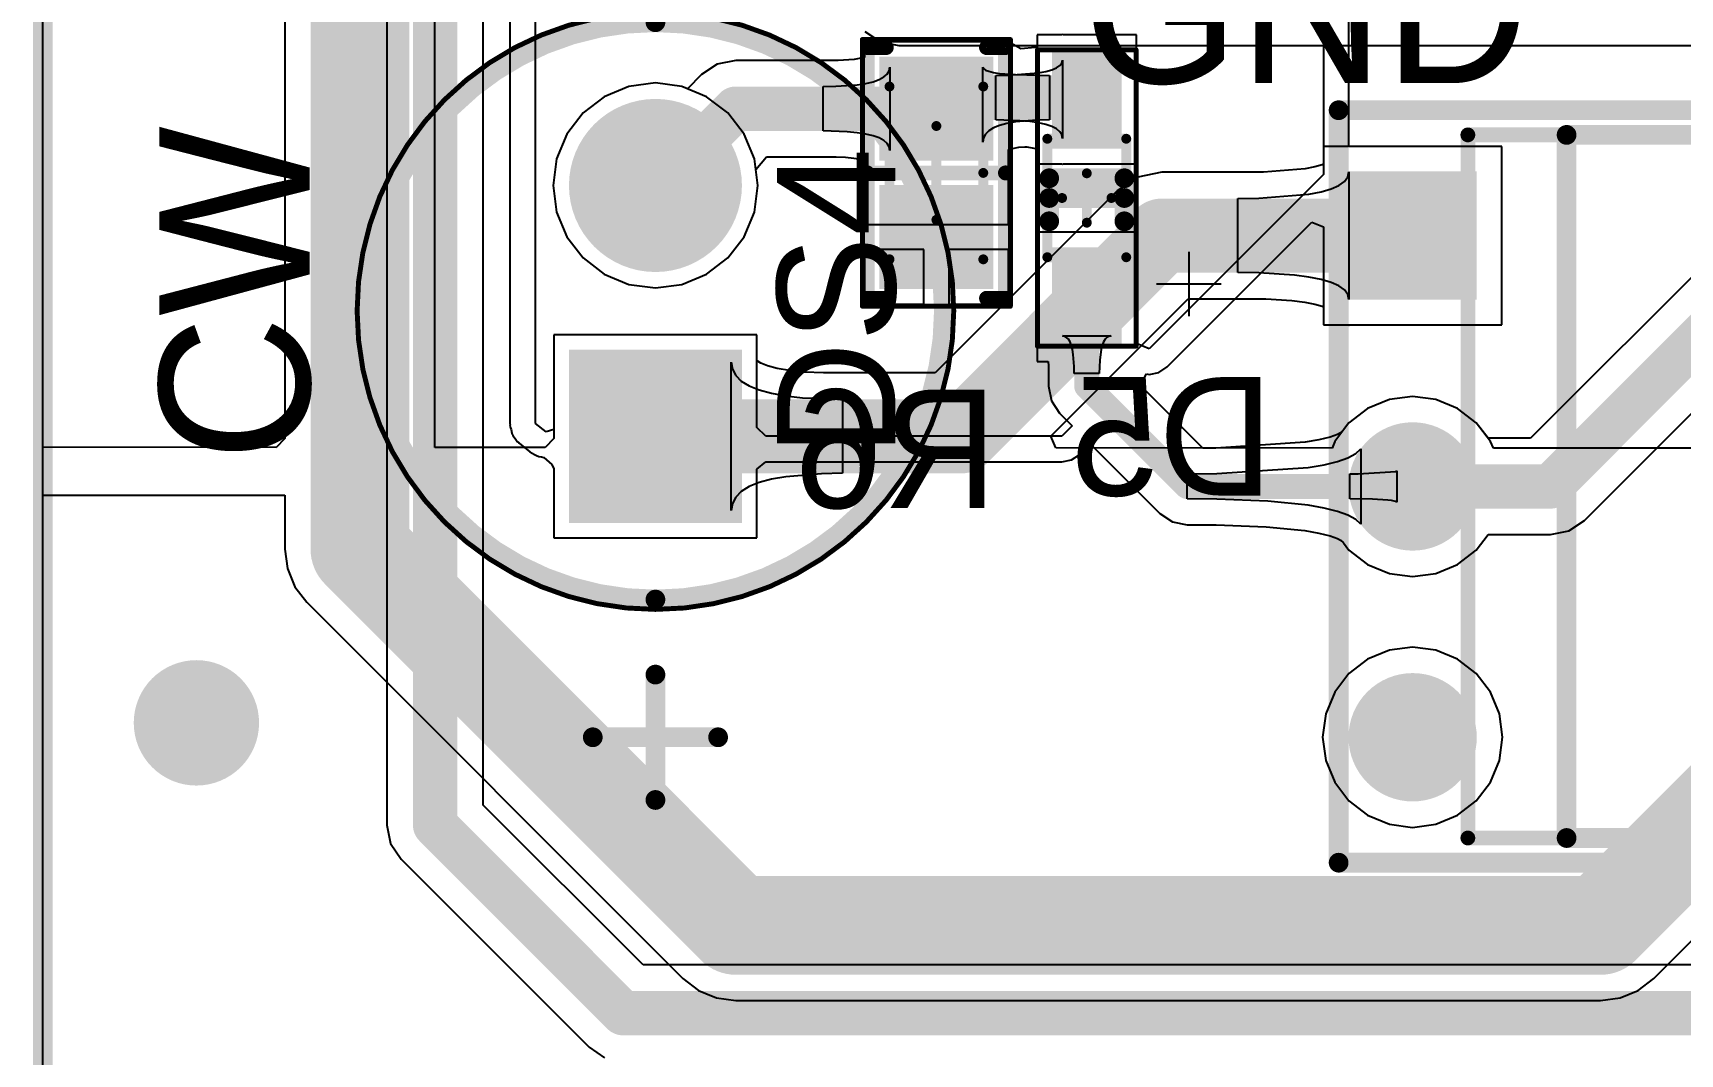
# Model space of a CAD drawing. Header units: millimetres. Extents: x 38.3 to 116.8, y 314 to 397.1.
# Drawn here: x 38.34 to 55.03, y 352.65 to 362.99 of the extents above; entities that cross this region are included whole.
import ezdxf

# ---------------------------------------------------------------- set-up
doc = ezdxf.new("R2010")
doc.units = ezdxf.units.MM
for name, color, linetype in [('BottomLayer', 5, 'Continuous'), ('BottomOverlay', 54, 'Continuous'), ('BottomPaste', 16, 'Continuous'), ('BottomSolder', 6, 'Continuous'), ('Mechanical1', 6, 'Continuous'), ('Mechanical10', 56, 'Continuous'), ('Mechanical12', 56, 'Continuous'), ('Mechanical13', 56, 'Continuous'), ('Mechanical15', 56, 'Continuous'), ('MultiLayer', 9, 'Continuous'), ('PadHoleLayer', 156, 'Continuous'), ('TopLayer', 1, 'Continuous'), ('TopOverlay', 2, 'Continuous'), ('TopSolder', 216, 'Continuous'), ('ViaHoleLayer', 16, 'Continuous')]:
    doc.layers.add(name, color=color, linetype=linetype)

# ---------------------------------------------------------------- blocks, each defined once
blk = doc.blocks.new('V______4N35_0_61')
at = {"layer": 'BottomLayer', "const_width": 0.65}
for points in [[(3.485, 2.54, 1), (4.135, 2.54, 1)], [(-4.135, 0, 1), (-3.485, 0, 1)], [(3.485, 0, 1), (4.135, 0, 1)], [(-4.135, -2.54, 1), (-3.485, -2.54, 1)], [(3.485, -2.54, 1), (4.135, -2.54, 1)]]:
    blk.add_lwpolyline(points, format="xyb", close=True, dxfattribs=at)
at = {"layer": 'BottomLayer'}
blk.add_solid([(-4.46, 1.89), (-3.16, 1.89), (-4.46, 3.19), (-3.16, 3.19)], dxfattribs=at)
at = {"layer": 'BottomSolder', "const_width": 0.65}
for points in [[(3.485, 2.54, 1), (4.135, 2.54, 1)], [(-4.135, 0, 1), (-3.485, 0, 1)], [(3.485, 0, 1), (4.135, 0, 1)], [(-4.135, -2.54, 1), (-3.485, -2.54, 1)], [(3.485, -2.54, 1), (4.135, -2.54, 1)]]:
    blk.add_lwpolyline(points, format="xyb", close=True, dxfattribs=at)
at = {"layer": 'BottomSolder'}
blk.add_solid([(-4.46, 1.89), (-3.16, 1.89), (-4.46, 3.19), (-3.16, 3.19)], dxfattribs=at)
at = {"layer": 'Mechanical10', "const_width": 0.2}
for points in [[(-4.56, 3.81), (4.56, 3.81)], [(-4.56, -3.81), (-4.56, 3.81)], [(4.56, -3.81), (4.56, 3.81)], [(-4.56, -3.81), (4.56, -3.81)]]:
    blk.add_lwpolyline(points, dxfattribs=at)
at = {"layer": 'Mechanical10', "const_width": 0.1}
for points in [[(-4.61, 3.81, 1), (-4.51, 3.81, 1)], [(-4.61, 3.81, 1), (-4.51, 3.81, 1)], [(4.51, 3.81, 1), (4.61, 3.81, 1)], [(4.51, 3.81, 1), (4.61, 3.81, 1)], [(-4.61, -3.81, 1), (-4.51, -3.81, 1)], [(-4.61, -3.81, 1), (-4.51, -3.81, 1)], [(4.51, -3.81, 1), (4.61, -3.81, 1)], [(4.51, -3.81, 1), (4.61, -3.81, 1)]]:
    blk.add_lwpolyline(points, format="xyb", close=True, dxfattribs=at)
at = {"layer": 'Mechanical12', "const_width": 0.15}
for points in [[(-3.25, 3.56), (3.25, 3.56)], [(-3.25, -3.56), (-3.25, 3.56)], [(3.25, -3.56), (3.25, 3.56)], [(-3.25, -3.56), (3.25, -3.56)]]:
    blk.add_lwpolyline(points, dxfattribs=at)
at = {"layer": 'Mechanical12', "const_width": 0.075}
for points in [[(-3.288, 3.56, 1), (-3.213, 3.56, 1)], [(-3.288, 3.56, 1), (-3.213, 3.56, 1)], [(3.213, 3.56, 1), (3.288, 3.56, 1)], [(3.213, 3.56, 1), (3.288, 3.56, 1)], [(-3.288, -3.56, 1), (-3.213, -3.56, 1)], [(-3.288, -3.56, 1), (-3.213, -3.56, 1)], [(3.213, -3.56, 1), (3.288, -3.56, 1)], [(3.213, -3.56, 1), (3.288, -3.56, 1)]]:
    blk.add_lwpolyline(points, format="xyb", close=True, dxfattribs=at)
at = {"layer": 'Mechanical15'}
for points, const_width in [([(-4.56, 3.81), (4.56, 3.81)], 0.2), ([(-4.56, -3.81), (-4.56, 3.81)], 0.2), ([(4.56, -3.81), (4.56, 3.81)], 0.2), ([(0, -0.5), (0, 0.5)], 0.1), ([(-0.5, 0), (0.5, 0)], 0.1), ([(-4.56, -3.81), (4.56, -3.81)], 0.2)]:
    blk.add_lwpolyline(points, dxfattribs=dict(at, const_width=const_width))
for points, const_width in [([(-4.61, 3.81, 1), (-4.51, 3.81, 1)], 0.1), ([(-4.61, 3.81, 1), (-4.51, 3.81, 1)], 0.1), ([(4.51, 3.81, 1), (4.61, 3.81, 1)], 0.1), ([(4.51, 3.81, 1), (4.61, 3.81, 1)], 0.1), ([(-0.025, 0.5, 1), (0.025, 0.5, 1)], 0.05), ([(-0.525, 0, 1), (-0.475, 0, 1)], 0.05), ([(0.475, 0, 1), (0.525, 0, 1)], 0.05), ([(-0.025, -0.5, 1), (0.025, -0.5, 1)], 0.05), ([(-4.61, -3.81, 1), (-4.51, -3.81, 1)], 0.1), ([(-4.61, -3.81, 1), (-4.51, -3.81, 1)], 0.1), ([(4.51, -3.81, 1), (4.61, -3.81, 1)], 0.1), ([(4.51, -3.81, 1), (4.61, -3.81, 1)], 0.1)]:
    blk.add_lwpolyline(points, format="xyb", close=True, dxfattribs=dict(at, const_width=const_width))
at = {"layer": 'MultiLayer', "const_width": 0.65}
for points in [[(3.485, 2.54, 1), (4.135, 2.54, 1)], [(-4.135, 0, 1), (-3.485, 0, 1)], [(3.485, 0, 1), (4.135, 0, 1)], [(-4.135, -2.54, 1), (-3.485, -2.54, 1)], [(3.485, -2.54, 1), (4.135, -2.54, 1)]]:
    blk.add_lwpolyline(points, format="xyb", close=True, dxfattribs=at)
at = {"layer": 'MultiLayer'}
blk.add_solid([(-4.46, 1.89), (-3.16, 1.89), (-4.46, 3.19), (-3.16, 3.19)], dxfattribs=at)
at = {"layer": 'PadHoleLayer', "const_width": 0.4}
for points in [[(-4.01, 2.54, 1), (-3.61, 2.54, 1)], [(3.61, 2.54, 1), (4.01, 2.54, 1)], [(-4.01, 0, 1), (-3.61, 0, 1)], [(3.61, 0, 1), (4.01, 0, 1)], [(-4.01, -2.54, 1), (-3.61, -2.54, 1)], [(3.61, -2.54, 1), (4.01, -2.54, 1)]]:
    blk.add_lwpolyline(points, format="xyb", close=True, dxfattribs=at)
at = {"layer": 'TopLayer', "const_width": 0.65}
for points in [[(3.485, 2.54, 1), (4.135, 2.54, 1)], [(-4.135, 0, 1), (-3.485, 0, 1)], [(3.485, 0, 1), (4.135, 0, 1)], [(-4.135, -2.54, 1), (-3.485, -2.54, 1)], [(3.485, -2.54, 1), (4.135, -2.54, 1)]]:
    blk.add_lwpolyline(points, format="xyb", close=True, dxfattribs=at)
at = {"layer": 'TopLayer'}
blk.add_solid([(-4.46, 1.89), (-3.16, 1.89), (-4.46, 3.19), (-3.16, 3.19)], dxfattribs=at)
at = {"layer": 'TopOverlay', "const_width": 0.2}
for points in [[(-2.25, -3.56), (-2.25, 3.56)], [(-2.25, 3.56), (-0.643, 3.56)], [(-0.643, 3.06), (-0.643, 3.56)], [(0.643, 3.56), (2.25, 3.56)], [(0.643, 3.06), (0.643, 3.56)], [(2.25, -3.56), (2.25, 3.56)], [(-0.643, 3.06), (0.643, 3.06)], [(-2.25, -3.56), (2.25, -3.56)]]:
    blk.add_lwpolyline(points, dxfattribs=at)
at = {"layer": 'TopOverlay'}
for points, const_width in [([(-2.3, 3.56, 1), (-2.2, 3.56, 1)], 0.1), ([(-2.3, 3.56, 1), (-2.2, 3.56, 1)], 0.1), ([(-0.693, 3.56, 1), (-0.593, 3.56, 1)], 0.1), ([(-0.693, 3.56, 1), (-0.593, 3.56, 1)], 0.1), ([(0.593, 3.56, 1), (0.693, 3.56, 1)], 0.1), ([(0.593, 3.56, 1), (0.693, 3.56, 1)], 0.1), ([(2.2, 3.56, 1), (2.3, 3.56, 1)], 0.1), ([(2.2, 3.56, 1), (2.3, 3.56, 1)], 0.1), ([(-0.693, 3.06, 1), (-0.593, 3.06, 1)], 0.1), ([(-0.693, 3.06, 1), (-0.593, 3.06, 1)], 0.1), ([(0.593, 3.06, 1), (0.693, 3.06, 1)], 0.1), ([(0.593, 3.06, 1), (0.693, 3.06, 1)], 0.1), ([(-4.91, 2.59, 1), (-5.16, 2.59, 1)], 0.25), ([(-5.222, 2.59, 1), (-5.098, 2.59, 1)], 0.125), ([(-4.972, 2.59, 1), (-4.847, 2.59, 1)], 0.125), ([(-2.3, -3.56, 1), (-2.2, -3.56, 1)], 0.1), ([(-2.3, -3.56, 1), (-2.2, -3.56, 1)], 0.1), ([(2.2, -3.56, 1), (2.3, -3.56, 1)], 0.1), ([(2.2, -3.56, 1), (2.3, -3.56, 1)], 0.1)]:
    blk.add_lwpolyline(points, format="xyb", close=True, dxfattribs=dict(at, const_width=const_width))
at = {"layer": 'TopSolder', "const_width": 0.65}
for points in [[(3.485, 2.54, 1), (4.135, 2.54, 1)], [(-4.135, 0, 1), (-3.485, 0, 1)], [(3.485, 0, 1), (4.135, 0, 1)], [(-4.135, -2.54, 1), (-3.485, -2.54, 1)], [(3.485, -2.54, 1), (4.135, -2.54, 1)]]:
    blk.add_lwpolyline(points, format="xyb", close=True, dxfattribs=at)
at = {"layer": 'TopSolder'}
blk.add_solid([(-4.46, 1.89), (-3.16, 1.89), (-4.46, 3.19), (-3.16, 3.19)], dxfattribs=at)
at = {"layer": 'Mechanical10'}
blk.add_text('U2', height=1, dxfattribs=at).set_placement((0, 0))
blk = doc.blocks.new('RES_0603_1608_B_76')
at = {"layer": 'BottomLayer'}
for points in [[(-1.075, 0.475), (-1.075, -0.475), (-0.225, 0.475), (-0.225, -0.475)], [(0.225, 0.475), (0.225, -0.475), (1.075, 0.475), (1.075, -0.475)]]:
    blk.add_solid(points, dxfattribs=at)
at = {"layer": 'BottomOverlay', "const_width": 0.15}
for points in [[(1.27, 0.7), (-1.27, 0.7)], [(-1.27, 0.508), (-1.27, 0.7)], [(0, -0.7), (0, 0.7)], [(1.27, 0.508), (1.27, 0.7)], [(-1.27, -0.7), (-1.27, -0.508)], [(1.27, -0.7), (1.27, -0.508)], [(1.27, -0.7), (-1.27, -0.7)]]:
    blk.add_lwpolyline(points, dxfattribs=at)
at = {"layer": 'BottomOverlay', "const_width": 0.075}
for points in [[(-1.308, 0.7, 1), (-1.232, 0.7, 1)], [(-1.308, 0.7, 1), (-1.232, 0.7, 1)], [(-0.038, 0.7, 1), (0.038, 0.7, 1)], [(1.232, 0.7, 1), (1.308, 0.7, 1)], [(1.232, 0.7, 1), (1.308, 0.7, 1)], [(-1.308, 0.508, 1), (-1.232, 0.508, 1)], [(1.232, 0.508, 1), (1.308, 0.508, 1)], [(-1.308, -0.508, 1), (-1.232, -0.508, 1)], [(1.232, -0.508, 1), (1.308, -0.508, 1)], [(-1.308, -0.7, 1), (-1.232, -0.7, 1)], [(-1.308, -0.7, 1), (-1.232, -0.7, 1)], [(-0.038, -0.7, 1), (0.038, -0.7, 1)], [(1.232, -0.7, 1), (1.308, -0.7, 1)], [(1.232, -0.7, 1), (1.308, -0.7, 1)]]:
    blk.add_lwpolyline(points, format="xyb", close=True, dxfattribs=at)
at = {"layer": 'BottomPaste'}
for points in [[(-1.075, 0.475), (-1.075, -0.475), (-0.225, 0.475), (-0.225, -0.475)], [(0.225, 0.475), (0.225, -0.475), (1.075, 0.475), (1.075, -0.475)]]:
    blk.add_solid(points, dxfattribs=at)
at = {"layer": 'BottomSolder'}
for points in [[(-1.177, 0.577), (-1.177, -0.577), (-0.123, 0.577), (-0.123, -0.577)], [(0.123, 0.577), (0.123, -0.577), (1.177, 0.577), (1.177, -0.577)]]:
    blk.add_solid(points, dxfattribs=at)
at = {"layer": 'Mechanical13', "const_width": 0.1}
for points in [[(-0.875, -0.475), (-0.875, 0.475)], [(0.875, 0.475), (-0.875, 0.475)], [(0.875, -0.475), (0.875, 0.475)], [(0.875, -0.475), (-0.875, -0.475)]]:
    blk.add_lwpolyline(points, dxfattribs=at)
at = {"layer": 'Mechanical13', "const_width": 0.05}
for points in [[(-0.9, 0.475, 1), (-0.85, 0.475, 1)], [(-0.9, 0.475, 1), (-0.85, 0.475, 1)], [(0.85, 0.475, 1), (0.9, 0.475, 1)], [(0.85, 0.475, 1), (0.9, 0.475, 1)], [(-0.9, -0.475, 1), (-0.85, -0.475, 1)], [(-0.9, -0.475, 1), (-0.85, -0.475, 1)], [(0.85, -0.475, 1), (0.9, -0.475, 1)], [(0.85, -0.475, 1), (0.9, -0.475, 1)]]:
    blk.add_lwpolyline(points, format="xyb", close=True, dxfattribs=at)
at = {"layer": 'Mechanical15'}
for points, const_width in [([(-1.35, -0.75), (-1.35, 0.75)], 0.05), ([(1.35, 0.75), (-1.35, 0.75)], 0.05), ([(1.35, -0.75), (1.35, 0.75)], 0.05), ([(0, -0.475), (0, 0.475)], 0.1), ([(0.475, 0), (-0.475, 0)], 0.1), ([(1.35, -0.75), (-1.35, -0.75)], 0.05)]:
    blk.add_lwpolyline(points, dxfattribs=dict(at, const_width=const_width))
for points, const_width in [([(-1.363, 0.75, 1), (-1.338, 0.75, 1)], 0.025), ([(-1.363, 0.75, 1), (-1.338, 0.75, 1)], 0.025), ([(1.338, 0.75, 1), (1.362, 0.75, 1)], 0.025), ([(1.338, 0.75, 1), (1.362, 0.75, 1)], 0.025), ([(-0.025, 0.475, 1), (0.025, 0.475, 1)], 0.05), ([(-0.5, 0, 1), (-0.45, 0, 1)], 0.05), ([(0.45, 0, 1), (0.5, 0, 1)], 0.05), ([(-0.025, -0.475, 1), (0.025, -0.475, 1)], 0.05), ([(-1.363, -0.75, 1), (-1.338, -0.75, 1)], 0.025), ([(-1.363, -0.75, 1), (-1.338, -0.75, 1)], 0.025), ([(1.338, -0.75, 1), (1.362, -0.75, 1)], 0.025), ([(1.338, -0.75, 1), (1.362, -0.75, 1)], 0.025)]:
    blk.add_lwpolyline(points, format="xyb", close=True, dxfattribs=dict(at, const_width=const_width))
blk = doc.blocks.new('AVAG_HLMP_3301_2_91')
at = {"layer": 'BottomLayer', "const_width": 0.775}
blk.add_lwpolyline([(2.153, 0, 1), (2.927, 0, 1)], format="xyb", close=True, dxfattribs=at)
at = {"layer": 'BottomLayer'}
blk.add_solid([(-0.775, -0.775), (0.775, -0.775), (-0.775, 0.775), (0.775, 0.775)], dxfattribs=at)
at = {"layer": 'BottomSolder', "const_width": 0.877}
blk.add_lwpolyline([(2.102, 0, 1), (2.978, 0, 1)], format="xyb", close=True, dxfattribs=at)
at = {"layer": 'BottomSolder'}
blk.add_solid([(-0.877, -0.877), (0.877, -0.877), (-0.877, 0.877), (0.877, 0.877)], dxfattribs=at)
at = {"layer": 'Mechanical13'}
for points, const_width in [([(4.193, 0, 1), (-1.653, 0, 1)], 0.1), ([(-1.677, 0, 1), (-1.628, 0, 1)], 0.05), ([(4.168, 0, 1), (4.217, 0, 1)], 0.05)]:
    blk.add_lwpolyline(points, format="xyb", close=True, dxfattribs=dict(at, const_width=const_width))
at = {"layer": 'Mechanical15'}
for points, const_width in [([(4.293, 0, 1), (-1.753, 0, 1)], 0.05), ([(-1.765, 0, 1), (-1.74, 0, 1)], 0.025), ([(4.28, 0, 1), (4.305, 0, 1)], 0.025)]:
    blk.add_lwpolyline(points, format="xyb", close=True, dxfattribs=dict(at, const_width=const_width))
at = {"layer": 'MultiLayer', "const_width": 0.775}
blk.add_lwpolyline([(2.153, 0, 1), (2.927, 0, 1)], format="xyb", close=True, dxfattribs=at)
at = {"layer": 'MultiLayer'}
blk.add_solid([(-0.775, -0.775), (0.775, -0.775), (-0.775, 0.775), (0.775, 0.775)], dxfattribs=at)
at = {"layer": 'PadHoleLayer', "const_width": 0.525}
for points in [[(-0.262, 0, 1), (0.262, 0, 1)], [(2.278, 0, 1), (2.802, 0, 1)]]:
    blk.add_lwpolyline(points, format="xyb", close=True, dxfattribs=at)
at = {"layer": 'TopLayer', "const_width": 0.775}
blk.add_lwpolyline([(2.153, 0, 1), (2.927, 0, 1)], format="xyb", close=True, dxfattribs=at)
at = {"layer": 'TopLayer'}
blk.add_solid([(-0.775, -0.775), (0.775, -0.775), (-0.775, 0.775), (0.775, 0.775)], dxfattribs=at)
at = {"layer": 'TopOverlay'}
for points, const_width in [([(4.193, 0, 1), (-1.653, 0, 1)], 0.2), ([(-3.098, 0.635, 1), (-2.998, 0.635, 1)], 0.1), ([(-3.733, 0, 1), (-3.633, 0, 1)], 0.1), ([(-2.463, 0, 1), (-2.363, 0, 1)], 0.1), ([(-1.703, 0, 1), (-1.603, 0, 1)], 0.1), ([(4.143, 0, 1), (4.243, 0, 1)], 0.1), ([(-3.098, -0.635, 1), (-2.998, -0.635, 1)], 0.1)]:
    blk.add_lwpolyline(points, format="xyb", close=True, dxfattribs=dict(at, const_width=const_width))
at = {"layer": 'TopOverlay', "const_width": 0.2}
for points in [[(-3.048, 0.635), (-3.048, -0.635)], [(-3.683, 0), (-2.413, 0)]]:
    blk.add_lwpolyline(points, dxfattribs=at)
at = {"layer": 'TopSolder', "const_width": 0.877}
blk.add_lwpolyline([(2.102, 0, 1), (2.978, 0, 1)], format="xyb", close=True, dxfattribs=at)
at = {"layer": 'TopSolder'}
blk.add_solid([(-0.877, -0.877), (0.877, -0.877), (-0.877, 0.877), (0.877, 0.877)], dxfattribs=at)
blk = doc.blocks.new('FAIR_SOD_523F_2_V_B_96')
at = {"layer": 'BottomLayer'}
for points in [[(-0.6, -0.25), (-0.6, 0.25), (-1.4, -0.25), (-1.4, 0.25)], [(1.4, -0.25), (1.4, 0.25), (0.6, -0.25), (0.6, 0.25)]]:
    blk.add_solid(points, dxfattribs=at)
at = {"layer": 'BottomOverlay', "const_width": 0.2}
for points in [[(-0.2, -0.381), (-0.2, 0.381)], [(0.236, 0.381), (-0.2, 0.381)], [(0, -0.381), (0, 0.381)], [(0.236, -0.381), (-0.2, -0.381)]]:
    blk.add_lwpolyline(points, dxfattribs=at)
at = {"layer": 'BottomOverlay', "const_width": 0.1}
for points in [[(-0.25, 0.381, 1), (-0.15, 0.381, 1)], [(-0.25, 0.381, 1), (-0.15, 0.381, 1)], [(-0.05, 0.381, 1), (0.05, 0.381, 1)], [(0.186, 0.381, 1), (0.286, 0.381, 1)], [(-0.25, -0.381, 1), (-0.15, -0.381, 1)], [(-0.25, -0.381, 1), (-0.15, -0.381, 1)], [(-0.05, -0.381, 1), (0.05, -0.381, 1)], [(0.186, -0.381, 1), (0.286, -0.381, 1)]]:
    blk.add_lwpolyline(points, format="xyb", close=True, dxfattribs=at)
at = {"layer": 'BottomPaste'}
for points in [[(-0.6, -0.25), (-0.6, 0.25), (-1.4, -0.25), (-1.4, 0.25)], [(1.4, -0.25), (1.4, 0.25), (0.6, -0.25), (0.6, 0.25)]]:
    blk.add_solid(points, dxfattribs=at)
at = {"layer": 'BottomSolder'}
for points in [[(-0.498, -0.352), (-0.498, 0.352), (-1.502, -0.352), (-1.502, 0.352)], [(1.502, -0.352), (1.502, 0.352), (0.498, -0.352), (0.498, 0.352)]]:
    blk.add_solid(points, dxfattribs=at)
at = {"layer": 'Mechanical13', "const_width": 0.1}
for points in [[(-0.6, -0.4), (-0.6, 0.4)], [(0.6, 0.4), (-0.6, 0.4)], [(0.6, -0.4), (0.6, 0.4)], [(0.6, -0.4), (-0.6, -0.4)]]:
    blk.add_lwpolyline(points, dxfattribs=at)
at = {"layer": 'Mechanical13', "const_width": 0.05}
for points in [[(-0.625, 0.4, 1), (-0.575, 0.4, 1)], [(-0.625, 0.4, 1), (-0.575, 0.4, 1)], [(0.575, 0.4, 1), (0.625, 0.4, 1)], [(0.575, 0.4, 1), (0.625, 0.4, 1)], [(-0.625, -0.4, 1), (-0.575, -0.4, 1)], [(-0.625, -0.4, 1), (-0.575, -0.4, 1)], [(0.575, -0.4, 1), (0.625, -0.4, 1)], [(0.575, -0.4, 1), (0.625, -0.4, 1)]]:
    blk.add_lwpolyline(points, format="xyb", close=True, dxfattribs=at)
at = {"layer": 'Mechanical15'}
for points, const_width in [([(-1.5, -0.5), (-1.5, 0.5)], 0.05), ([(1.5, 0.5), (-1.5, 0.5)], 0.05), ([(1.5, -0.5), (1.5, 0.5)], 0.05), ([(0, -0.25), (0, 0.25)], 0.1), ([(0.25, 0), (-0.25, 0)], 0.1), ([(1.5, -0.5), (-1.5, -0.5)], 0.05)]:
    blk.add_lwpolyline(points, dxfattribs=dict(at, const_width=const_width))
for points, const_width in [([(-1.512, 0.5, 1), (-1.488, 0.5, 1)], 0.025), ([(-1.512, 0.5, 1), (-1.488, 0.5, 1)], 0.025), ([(1.488, 0.5, 1), (1.512, 0.5, 1)], 0.025), ([(1.488, 0.5, 1), (1.512, 0.5, 1)], 0.025), ([(-0.025, 0.25, 1), (0.025, 0.25, 1)], 0.05), ([(-0.275, 0, 1), (-0.225, 0, 1)], 0.05), ([(0.225, 0, 1), (0.275, 0, 1)], 0.05), ([(-0.025, -0.25, 1), (0.025, -0.25, 1)], 0.05), ([(-1.512, -0.5, 1), (-1.488, -0.5, 1)], 0.025), ([(-1.512, -0.5, 1), (-1.488, -0.5, 1)], 0.025), ([(1.488, -0.5, 1), (1.512, -0.5, 1)], 0.025), ([(1.488, -0.5, 1), (1.512, -0.5, 1)], 0.025)]:
    blk.add_lwpolyline(points, format="xyb", close=True, dxfattribs=dict(at, const_width=const_width))

msp = doc.modelspace()

# ---------------------------------------------------------------- linework, layer by layer
at = {"layer": 'BottomLayer'}
for p, q in [((38.443, 315.15), (38.443, 395.948)), ((51.42, 367.777), (51.42, 361.838)), ((51.679, 361.838), (51.679, 367.67)), ((43.434, 359.033), (43.434, 364.033)), ((41.93, 363.728), (41.93, 354.965)), ((42.906, 355.167), (42.906, 363.526)), ((43.175, 363.628), (43.175, 359.033)), ((47.016, 362.898), (46.769, 362.898)), ((46.769, 362.898), (46.769, 362.738)), ((47.026, 362.9), (47.016, 362.898)), ((47.036, 362.898), (47.026, 362.9)), ((47.96, 362.898), (47.036, 362.898)), ((47.969, 362.9), (47.96, 362.898)), ((47.97, 362.9), (47.969, 362.9)), ((47.971, 362.9), (47.97, 362.9)), ((47.98, 362.898), (47.971, 362.9)), ((48.227, 362.898), (47.98, 362.898)), ((48.353, 362.827), (48.227, 362.898)), ((48.227, 362.898), (48.227, 362.898)), ((48.765, 362.969), (48.518, 362.969)), ((48.518, 362.969), (48.518, 362.842)), ((48.775, 362.971), (48.765, 362.969)), ((48.785, 362.969), (48.775, 362.971)), ((49.526, 362.969), (48.785, 362.969)), ((49.526, 361.661), (49.526, 362.969)), ((45.465, 362.707), (45.278, 362.67)), ((46.503, 362.707), (45.465, 362.707)), ((46.666, 362.719), (46.503, 362.707)), ((46.733, 362.73), (46.666, 362.719)), ((46.769, 362.738), (46.733, 362.73)), ((48.498, 362.838), (48.353, 362.827)), ((48.518, 362.842), (48.498, 362.838)), ((48.768, 362.682), (48.775, 362.712)), ((48.775, 362.712), (48.775, 361.918)), ((45.119, 362.564), (44.976, 362.421)), ((45.278, 362.67), (45.119, 362.564)), ((46.918, 362.515), (46.965, 362.541)), ((46.965, 362.541), (46.999, 362.57)), ((46.999, 362.57), (47.019, 362.604)), ((47.019, 362.604), (47.026, 362.641)), ((47.026, 362.641), (47.026, 361.797)), ((47.967, 361.881), (47.97, 362.641)), ((47.97, 362.641), (47.977, 362.625)), ((47.977, 362.625), (47.997, 362.61)), ((47.997, 362.61), (48.031, 362.598)), ((48.031, 362.598), (48.078, 362.587)), ((48.078, 362.587), (48.139, 362.577)), ((48.1, 362.556), (48.228, 362.558)), ((48.1, 362.106), (48.1, 362.556)), ((48.139, 362.577), (48.301, 362.564)), ((48.228, 362.558), (48.532, 362.581)), ((48.301, 362.564), (48.645, 362.556)), ((48.532, 362.581), (48.606, 362.595)), ((48.606, 362.595), (48.667, 362.612)), ((48.645, 362.556), (48.645, 362.106)), ((48.667, 362.612), (48.714, 362.632)), ((48.714, 362.632), (48.748, 362.656)), ((48.748, 362.656), (48.768, 362.682)), ((44.382, 362.445), (44.132, 362.341)), ((44.651, 362.48), (44.382, 362.445)), ((44.92, 362.445), (44.651, 362.48)), ((44.976, 362.421), (44.92, 362.445)), ((46.351, 362.444), (46.479, 362.446)), ((46.351, 361.994), (46.351, 362.444)), ((46.479, 362.446), (46.695, 362.462)), ((46.695, 362.462), (46.783, 362.476)), ((46.783, 362.476), (46.857, 362.493)), ((46.857, 362.493), (46.918, 362.515)), ((44.132, 362.341), (43.917, 362.176)), ((43.917, 362.176), (43.752, 361.961)), ((48.076, 362.025), (48.028, 361.996)), ((48.137, 362.05), (48.076, 362.025)), ((48.343, 362.098), (48.1, 362.106)), ((48.211, 362.07), (48.137, 362.05)), ((48.3, 362.086), (48.211, 362.07)), ((48.516, 362.104), (48.3, 362.086)), ((48.444, 362.089), (48.343, 362.098)), ((48.532, 362.076), (48.444, 362.089)), ((48.645, 362.106), (48.516, 362.104)), ((48.606, 362.059), (48.532, 362.076)), ((48.667, 362.038), (48.606, 362.059)), ((48.714, 362.014), (48.667, 362.038)), ((43.752, 361.961), (43.648, 361.711)), ((46.594, 361.986), (46.351, 361.994)), ((46.695, 361.976), (46.594, 361.986)), ((46.783, 361.962), (46.695, 361.976)), ((46.857, 361.945), (46.783, 361.962)), ((46.918, 361.923), (46.857, 361.945)), ((46.965, 361.897), (46.918, 361.923)), ((46.999, 361.868), (46.965, 361.897)), ((47.019, 361.834), (46.999, 361.868)), ((47.974, 361.924), (47.967, 361.881)), ((47.994, 361.962), (47.974, 361.924)), ((48.028, 361.996), (47.994, 361.962)), ((48.748, 361.986), (48.714, 362.014)), ((48.768, 361.954), (48.748, 361.986)), ((48.775, 361.918), (48.768, 361.954)), ((43.648, 361.711), (43.613, 361.442)), ((45.668, 361.604), (45.777, 361.731)), ((45.777, 361.731), (46.483, 361.731)), ((46.483, 361.731), (46.577, 361.728)), ((46.577, 361.728), (46.663, 361.719)), ((46.663, 361.719), (46.733, 361.708)), ((46.733, 361.708), (46.769, 361.7)), ((46.769, 361.7), (46.769, 361.046)), ((47.026, 361.797), (47.019, 361.834)), ((48.227, 361.806), (48.268, 361.817)), ((48.227, 361.046), (48.227, 361.806)), ((48.268, 361.817), (48.333, 361.829)), ((48.333, 361.829), (48.394, 361.834)), ((48.394, 361.834), (48.413, 361.832)), ((48.413, 361.832), (48.484, 361.821)), ((48.484, 361.821), (48.518, 361.814)), ((48.518, 361.814), (48.518, 361.661)), ((51.42, 361.838), (51.42, 361.554)), ((53.228, 361.838), (51.679, 361.838)), ((53.228, 360.03), (53.228, 361.838)), ((45.689, 361.442), (45.668, 361.604)), ((48.518, 361.661), (48.765, 361.661)), ((48.765, 361.661), (48.775, 361.659)), ((48.775, 361.659), (48.785, 361.661)), ((48.785, 361.661), (49.526, 361.661)), ((51.42, 361.554), (49.653, 359.787)), ((43.613, 361.442), (43.648, 361.173)), ((45.654, 361.173), (45.689, 361.442)), ((56.154, 361.517), (53.519, 358.882)), ((43.648, 361.173), (43.752, 360.923)), ((45.55, 360.923), (45.654, 361.173)), ((46.769, 361.046), (47.498, 361.046)), ((47.498, 361.046), (48.227, 361.046)), ((49.836, 359.604), (51.303, 361.07)), ((51.303, 361.07), (51.42, 361.022)), ((51.42, 361.022), (51.42, 360.03)), ((43.752, 360.923), (43.917, 360.708)), ((45.385, 360.708), (45.55, 360.923)), ((49.526, 360.969), (48.518, 360.969)), ((48.518, 360.969), (48.518, 359.928)), ((49.526, 359.928), (49.526, 360.969)), ((54.066, 358.049), (56.987, 360.97)), ((43.917, 360.708), (44.132, 360.543)), ((45.17, 360.543), (45.385, 360.708)), ((47.371, 360.792), (46.769, 360.792)), ((46.769, 360.792), (46.769, 360.24)), ((47.371, 360.24), (47.371, 360.792)), ((48.227, 360.792), (47.625, 360.792)), ((47.625, 360.792), (47.625, 360.24)), ((48.227, 360.24), (48.227, 360.792)), ((44.132, 360.543), (44.382, 360.439)), ((44.92, 360.439), (45.17, 360.543)), ((44.382, 360.439), (44.651, 360.404)), ((44.651, 360.404), (44.92, 360.439)), ((46.769, 360.24), (47.371, 360.24)), ((47.625, 360.24), (48.227, 360.24)), ((51.42, 360.03), (53.228, 360.03)), ((45.68, 359.931), (43.622, 359.931)), ((43.622, 359.931), (43.622, 358.972)), ((45.68, 358.992), (45.68, 359.931)), ((48.518, 359.928), (48.516, 359.918)), ((48.516, 359.918), (48.518, 359.908)), ((48.518, 359.908), (48.518, 359.661)), ((48.798, 359.914), (48.775, 359.918)), ((48.775, 359.918), (49.269, 359.918)), ((48.818, 359.903), (48.798, 359.914)), ((48.836, 359.884), (48.818, 359.903)), ((48.852, 359.857), (48.836, 359.884)), ((48.865, 359.823), (48.852, 359.857)), ((49.192, 359.857), (49.179, 359.823)), ((49.208, 359.884), (49.192, 359.857)), ((49.226, 359.903), (49.208, 359.884)), ((49.246, 359.914), (49.226, 359.903)), ((49.269, 359.918), (49.246, 359.914)), ((49.528, 359.918), (49.526, 359.928)), ((49.526, 359.908), (49.528, 359.918)), ((49.526, 359.84), (49.526, 359.908)), ((48.876, 359.781), (48.865, 359.823)), ((48.884, 359.731), (48.876, 359.781)), ((48.894, 359.609), (48.884, 359.731)), ((49.16, 359.731), (49.154, 359.674)), ((49.168, 359.781), (49.16, 359.731)), ((49.179, 359.823), (49.168, 359.781)), ((49.653, 359.787), (49.526, 359.84)), ((48.518, 359.661), (48.63, 359.661)), ((48.63, 359.661), (48.634, 359.616)), ((48.634, 359.616), (48.634, 359.41)), ((48.895, 359.537), (48.894, 359.609)), ((49.149, 359.537), (48.895, 359.537)), ((49.154, 359.674), (49.149, 359.537)), ((49.565, 359.416), (49.628, 359.533)), ((49.628, 359.533), (49.653, 359.528)), ((49.653, 359.528), (49.752, 359.548)), ((49.752, 359.548), (49.836, 359.604)), ((48.634, 359.41), (48.663, 359.261)), ((50.199, 358.782), (49.565, 359.416)), ((48.663, 359.261), (48.747, 359.135)), ((52.088, 359.275), (51.868, 359.184)), ((52.324, 359.306), (52.088, 359.275)), ((52.56, 359.275), (52.324, 359.306)), ((52.78, 359.184), (52.56, 359.275)), ((43.175, 359.033), (43.178, 359.019)), ((43.178, 359.019), (43.177, 359.005)), ((43.542, 358.946), (43.434, 359.033)), ((48.747, 359.135), (48.874, 359.008)), ((51.679, 359.039), (51.623, 358.966)), ((51.868, 359.184), (51.679, 359.039)), ((52.969, 359.039), (52.78, 359.184)), ((53.089, 358.882), (52.969, 359.039)), ((43.177, 359.005), (43.188, 358.97)), ((43.188, 358.97), (43.195, 358.934)), ((43.195, 358.934), (43.203, 358.922)), ((43.203, 358.922), (43.207, 358.909)), ((43.207, 358.909), (43.23, 358.88)), ((43.23, 358.88), (43.251, 358.85)), ((43.622, 358.972), (43.542, 358.946)), ((45.77, 358.902), (45.68, 358.992)), ((48.768, 358.902), (45.77, 358.902)), ((48.874, 359.008), (48.768, 358.902)), ((51.374, 358.866), (51.235, 358.842)), ((51.487, 358.894), (51.374, 358.866)), ((51.562, 358.921), (51.487, 358.894)), ((51.593, 358.938), (51.562, 358.921)), ((51.619, 358.963), (51.593, 358.938)), ((51.623, 358.966), (51.619, 358.963)), ((53.519, 358.882), (53.089, 358.882)), ((43.251, 358.85), (43.263, 358.842)), ((43.263, 358.842), (43.271, 358.831)), ((43.271, 358.831), (43.379, 358.744)), ((43.379, 358.744), (43.403, 358.732)), ((43.403, 358.732), (43.424, 358.716)), ((43.424, 358.716), (43.447, 358.709)), ((43.447, 358.709), (43.469, 358.697)), ((43.469, 358.697), (43.495, 358.695)), ((43.495, 358.695), (43.521, 358.688)), ((43.521, 358.688), (43.602, 358.617)), ((48.867, 358.663), (48.951, 358.719)), ((48.951, 358.719), (49.057, 358.825)), ((49.057, 358.825), (49.763, 358.119)), ((50.33, 358.782), (50.199, 358.782)), ((51.235, 358.842), (50.33, 358.782)), ((51.668, 358.684), (51.747, 358.727)), ((51.747, 358.727), (51.798, 358.776)), ((51.798, 358.776), (51.798, 358.012)), ((43.602, 358.617), (43.622, 358.572)), ((43.622, 358.572), (43.622, 358.572)), ((43.622, 358.572), (43.622, 357.873)), ((45.68, 358.569), (45.77, 358.643)), ((45.68, 357.873), (45.68, 358.569)), ((45.77, 358.643), (48.768, 358.643)), ((48.768, 358.643), (48.867, 358.663)), ((50.038, 358.521), (50.339, 358.524)), ((50.038, 358.267), (50.038, 358.521)), ((50.339, 358.524), (51.266, 358.585)), ((51.266, 358.585), (51.428, 358.613)), ((51.428, 358.613), (51.562, 358.646)), ((51.562, 358.646), (51.668, 358.684)), ((51.688, 358.267), (51.688, 358.521)), ((51.688, 358.521), (51.773, 358.521)), ((51.773, 358.521), (52.154, 358.547)), ((52.154, 358.547), (52.165, 358.553)), ((52.165, 358.553), (52.165, 358.235)), ((50.339, 358.264), (50.038, 358.267)), ((50.858, 358.244), (50.339, 358.264)), ((51.266, 358.203), (50.858, 358.244)), ((51.428, 358.175), (51.266, 358.203)), ((51.918, 358.264), (51.688, 358.267)), ((52.073, 358.255), (51.918, 358.264)), ((52.109, 358.251), (52.073, 358.255)), ((52.136, 358.246), (52.109, 358.251)), ((52.154, 358.241), (52.136, 358.246)), ((52.165, 358.235), (52.154, 358.241)), ((49.763, 358.119), (49.889, 358.035)), ((49.889, 358.035), (50.038, 358.006)), ((51.562, 358.142), (51.428, 358.175)), ((51.668, 358.104), (51.562, 358.142)), ((51.747, 358.061), (51.668, 358.104)), ((51.798, 358.012), (51.747, 358.061)), ((53.908, 357.943), (54.066, 358.049)), ((43.622, 357.873), (45.68, 357.873)), ((50.038, 358.006), (50.331, 358.006)), ((50.331, 358.006), (50.333, 358.006)), ((50.333, 358.006), (50.84, 357.986)), ((50.84, 357.986), (51.231, 357.947)), ((51.231, 357.947), (51.374, 357.922)), ((51.374, 357.922), (51.487, 357.894)), ((51.487, 357.894), (51.562, 357.867)), ((51.562, 357.867), (51.593, 357.85)), ((52.969, 357.749), (53.089, 357.906)), ((53.089, 357.906), (53.721, 357.906)), ((53.721, 357.906), (53.908, 357.943)), ((51.593, 357.85), (51.619, 357.825)), ((51.619, 357.825), (51.623, 357.822)), ((51.623, 357.822), (51.679, 357.749)), ((51.679, 357.749), (51.868, 357.604)), ((52.78, 357.604), (52.969, 357.749)), ((51.868, 357.604), (52.088, 357.513)), ((52.56, 357.513), (52.78, 357.604)), ((52.088, 357.513), (52.324, 357.482)), ((52.324, 357.482), (52.56, 357.513)), ((52.088, 356.735), (51.868, 356.644)), ((52.324, 356.766), (52.088, 356.735)), ((52.56, 356.735), (52.324, 356.766)), ((52.78, 356.644), (52.56, 356.735)), ((51.868, 356.644), (51.679, 356.499)), ((52.969, 356.499), (52.78, 356.644)), ((51.679, 356.499), (51.534, 356.31)), ((53.114, 356.31), (52.969, 356.499)), ((51.534, 356.31), (51.443, 356.09)), ((53.205, 356.09), (53.114, 356.31)), ((51.443, 356.09), (51.412, 355.854)), ((53.236, 355.854), (53.205, 356.09)), ((51.412, 355.854), (51.443, 355.618)), ((53.205, 355.618), (53.236, 355.854)), ((51.443, 355.618), (51.534, 355.398)), ((53.114, 355.398), (53.205, 355.618)), ((51.534, 355.398), (51.679, 355.209)), ((52.969, 355.209), (53.114, 355.398)), ((51.679, 355.209), (51.868, 355.064)), ((52.78, 355.064), (52.969, 355.209)), ((44.525, 353.548), (42.906, 355.167)), ((51.868, 355.064), (52.088, 354.973)), ((52.56, 354.973), (52.78, 355.064)), ((41.93, 354.965), (41.967, 354.778)), ((52.088, 354.973), (52.324, 354.942)), ((52.324, 354.942), (52.56, 354.973)), ((41.967, 354.778), (42.073, 354.62)), ((42.073, 354.62), (43.978, 352.715)), ((61.488, 353.548), (44.525, 353.548)), ((43.978, 352.715), (44.136, 352.609))]:
    msp.add_line(p, q, dxfattribs=at)
for points, const_width in [([(42.418, 354.965), (42.418, 363.728)], 0.45), ([(47.498, 362.219), (47.61, 362.331)], 0.45), ([(47.61, 362.331), (49.006, 362.331)], 0.45), ([(49.006, 362.331), (49.022, 362.315)], 0.45), ([(44.688, 361.442), (45.465, 362.219)], 0.45), ([(45.465, 362.219), (47.498, 362.219)], 0.45), ([(44.651, 361.442), (44.688, 361.442)], 0.45), ([(53.721, 358.394), (56.642, 361.315)], 0.45), ([(49.022, 359.41), (49.022, 360.442)], 0.254), ([(49.022, 359.41), (50.038, 358.394)], 0.254), ([(50.038, 358.394), (52.324, 358.394)], 0.254), ([(52.324, 358.394), (53.721, 358.394)], 0.45), ([(42.418, 354.965), (44.323, 353.06)], 0.45), ([(44.323, 353.06), (61.712, 353.06)], 0.45)]:
    msp.add_lwpolyline(points, dxfattribs=dict(at, const_width=const_width))
for points, const_width in [([(47.497, 362.331, 1), (47.722, 362.331, 1)], 0.225), ([(47.497, 362.331, 1), (47.722, 362.331, 1)], 0.225), ([(48.894, 362.331, 1), (49.118, 362.331, 1)], 0.225), ([(48.894, 362.331, 1), (49.118, 362.331, 1)], 0.225), ([(48.91, 362.315, 1), (49.134, 362.315, 1)], 0.225), ([(45.352, 362.219, 1), (45.577, 362.219, 1)], 0.225), ([(45.352, 362.219, 1), (45.577, 362.219, 1)], 0.225), ([(47.386, 362.219, 1), (47.61, 362.219, 1)], 0.225), ([(47.386, 362.219, 1), (47.61, 362.219, 1)], 0.225), ([(44.539, 361.442, 1), (44.763, 361.442, 1)], 0.225), ([(44.575, 361.442, 1), (44.8, 361.442, 1)], 0.225), ([(44.575, 361.442, 1), (44.8, 361.442, 1)], 0.225), ([(48.958, 360.442, 1), (49.086, 360.442, 1)], 0.127), ([(48.958, 359.41, 1), (49.086, 359.41, 1)], 0.127), ([(48.958, 359.41, 1), (49.086, 359.41, 1)], 0.127), ([(49.975, 358.394, 1), (50.102, 358.394, 1)], 0.127), ([(49.975, 358.394, 1), (50.102, 358.394, 1)], 0.127), ([(52.212, 358.394, 1), (52.436, 358.394, 1)], 0.225), ([(52.261, 358.394, 1), (52.388, 358.394, 1)], 0.127), ([(53.609, 358.394, 1), (53.833, 358.394, 1)], 0.225), ([(53.609, 358.394, 1), (53.833, 358.394, 1)], 0.225), ([(39.682, 356, 1), (40.317, 356, 1)], 0.635), ([(42.306, 354.965, 1), (42.53, 354.965, 1)], 0.225), ([(42.306, 354.965, 1), (42.53, 354.965, 1)], 0.225), ([(44.211, 353.06, 1), (44.435, 353.06, 1)], 0.225), ([(44.211, 353.06, 1), (44.435, 353.06, 1)], 0.225)]:
    msp.add_lwpolyline(points, format="xyb", close=True, dxfattribs=dict(at, const_width=const_width))
at = {"layer": 'BottomOverlay'}
for p, q in [((50.057, 360.771), (50.057, 360.118)), ((49.73, 360.445), (50.383, 360.445))]:
    msp.add_line(p, q, dxfattribs=at)
at = {"layer": 'Mechanical1', "const_width": 0.2}
msp.add_lwpolyline([(38.443, 315.15), (38.443, 395.948)], dxfattribs=at)
at = {"layer": 'MultiLayer', "const_width": 0.635}
msp.add_lwpolyline([(39.682, 356, 1), (40.317, 356, 1)], format="xyb", close=True, dxfattribs=at)
at = {"layer": 'TopLayer'}
for p, q in [((38.443, 358.792), (38.443, 395.948)), ((40.895, 376.174), (40.895, 358.88)), ((42.417, 358.789), (42.417, 375.859)), ((46.772, 363.002), (46.93, 362.896)), ((46.93, 362.896), (47.117, 362.859)), ((47.117, 362.859), (62.62, 362.859)), ((44.382, 362.445), (44.132, 362.341)), ((44.651, 362.48), (44.382, 362.445)), ((44.92, 362.445), (44.651, 362.48)), ((45.17, 362.341), (44.92, 362.445)), ((44.132, 362.341), (43.917, 362.176)), ((45.385, 362.176), (45.17, 362.341)), ((43.917, 362.176), (43.752, 361.961)), ((45.55, 361.961), (45.385, 362.176)), ((43.752, 361.961), (43.648, 361.711)), ((45.654, 361.711), (45.55, 361.961)), ((43.648, 361.711), (43.613, 361.442)), ((45.689, 361.442), (45.654, 361.711)), ((51.667, 361.838), (51.42, 361.838)), ((51.42, 361.838), (51.42, 361.656)), ((51.677, 361.84), (51.667, 361.838)), ((51.687, 361.838), (51.677, 361.84)), ((53.228, 361.838), (51.687, 361.838)), ((53.228, 360.03), (53.228, 361.838)), ((49.539, 361.527), (49.331, 361.387)), ((49.784, 361.575), (49.539, 361.527)), ((50.813, 361.575), (49.784, 361.575)), ((51.236, 361.609), (50.813, 361.575)), ((51.334, 361.629), (51.236, 361.609)), ((51.407, 361.65), (51.334, 361.629)), ((51.42, 361.656), (51.407, 361.65)), ((51.632, 361.483), (51.666, 361.529)), ((51.666, 361.529), (51.677, 361.581)), ((51.677, 361.581), (51.677, 360.287)), ((43.613, 361.442), (43.648, 361.173)), ((45.654, 361.173), (45.689, 361.442)), ((49.331, 361.387), (47.486, 359.543)), ((51.272, 361.353), (51.396, 361.377)), ((51.396, 361.377), (51.497, 361.407)), ((51.497, 361.407), (51.576, 361.442)), ((51.576, 361.442), (51.632, 361.483)), ((50.552, 361.309), (50.766, 361.312)), ((50.552, 360.559), (50.552, 361.309)), ((50.766, 361.312), (51.272, 361.353)), ((43.648, 361.173), (43.752, 360.923)), ((45.55, 360.923), (45.654, 361.173)), ((43.752, 360.923), (43.917, 360.708)), ((45.385, 360.708), (45.55, 360.923)), ((43.917, 360.708), (44.132, 360.543)), ((45.17, 360.543), (45.385, 360.708)), ((44.132, 360.543), (44.382, 360.439)), ((44.92, 360.439), (45.17, 360.543)), ((50.766, 360.556), (50.552, 360.559)), ((51.126, 360.535), (50.766, 360.556)), ((51.272, 360.515), (51.126, 360.535)), ((44.382, 360.439), (44.651, 360.404)), ((44.651, 360.404), (44.92, 360.439)), ((51.396, 360.491), (51.272, 360.515)), ((51.497, 360.461), (51.396, 360.491)), ((51.576, 360.426), (51.497, 360.461)), ((51.632, 360.385), (51.576, 360.426)), ((51.666, 360.339), (51.632, 360.385)), ((48.659, 358.902), (50.05, 360.293)), ((50.05, 360.293), (50.835, 360.293)), ((50.835, 360.293), (51.101, 360.277)), ((51.101, 360.277), (51.23, 360.26)), ((51.23, 360.26), (51.334, 360.239)), ((51.334, 360.239), (51.407, 360.218)), ((51.407, 360.218), (51.42, 360.212)), ((51.42, 360.212), (51.42, 360.03)), ((51.677, 360.287), (51.666, 360.339)), ((51.42, 360.03), (51.667, 360.03)), ((51.667, 360.03), (51.677, 360.028)), ((51.677, 360.028), (51.687, 360.03)), ((51.687, 360.03), (53.228, 360.03)), ((45.68, 359.931), (43.622, 359.931)), ((43.622, 359.931), (43.622, 358.878)), ((45.68, 359.668), (45.68, 359.931)), ((45.42, 358.152), (45.42, 359.652)), ((45.42, 359.652), (45.431, 359.581)), ((45.431, 359.581), (45.465, 359.517)), ((45.683, 359.665), (45.68, 359.668)), ((45.718, 359.644), (45.683, 359.665)), ((45.785, 359.617), (45.718, 359.644)), ((45.883, 359.59), (45.785, 359.617)), ((46.01, 359.567), (45.883, 359.59)), ((46.161, 359.55), (46.01, 359.567)), ((46.354, 359.543), (46.161, 359.55)), ((47.486, 359.543), (46.354, 359.543)), ((45.465, 359.517), (45.521, 359.461)), ((45.521, 359.461), (45.6, 359.412)), ((45.6, 359.412), (45.702, 359.371)), ((45.702, 359.371), (45.826, 359.337)), ((45.826, 359.337), (45.973, 359.311)), ((45.973, 359.311), (46.142, 359.292)), ((46.142, 359.292), (46.548, 359.277)), ((46.548, 359.277), (46.548, 358.527)), ((52.088, 359.275), (51.868, 359.184)), ((52.324, 359.306), (52.088, 359.275)), ((52.56, 359.275), (52.324, 359.306)), ((52.78, 359.184), (52.56, 359.275)), ((51.679, 359.039), (51.534, 358.85)), ((51.868, 359.184), (51.679, 359.039)), ((52.969, 359.039), (52.78, 359.184)), ((53.114, 358.85), (52.969, 359.039)), ((40.895, 358.88), (40.806, 358.79)), ((43.622, 358.878), (43.532, 358.788)), ((48.708, 358.785), (48.659, 358.902)), ((40.806, 358.79), (38.443, 358.792)), ((43.532, 358.788), (42.417, 358.789)), ((51.507, 358.783), (48.708, 358.785)), ((51.534, 358.85), (51.507, 358.783)), ((53.142, 358.782), (53.114, 358.85)), ((55.699, 358.781), (53.142, 358.782)), ((46.334, 358.523), (45.973, 358.493)), ((46.548, 358.527), (46.334, 358.523)), ((45.6, 358.392), (45.521, 358.343)), ((45.702, 358.433), (45.6, 358.392)), ((45.826, 358.467), (45.702, 358.433)), ((45.973, 358.493), (45.826, 358.467)), ((38.443, 358.307), (40.895, 358.307)), ((38.443, 315.15), (38.443, 358.307)), ((40.895, 358.307), (40.895, 357.759)), ((45.431, 358.223), (45.42, 358.152)), ((45.465, 358.287), (45.431, 358.223)), ((45.521, 358.343), (45.465, 358.287)), ((40.895, 357.759), (40.921, 357.562)), ((40.921, 357.562), (40.997, 357.379)), ((40.997, 357.379), (41.118, 357.221)), ((41.118, 357.221), (44.928, 353.411)), ((54.767, 353.411), (56.291, 354.935)), ((44.928, 353.411), (45.086, 353.29)), ((54.609, 353.29), (54.767, 353.411)), ((45.086, 353.29), (45.162, 353.259)), ((45.162, 353.259), (45.269, 353.214)), ((45.269, 353.214), (45.466, 353.188)), ((45.466, 353.188), (54.229, 353.188)), ((54.229, 353.188), (54.426, 353.214)), ((54.426, 353.214), (54.609, 353.29))]:
    msp.add_line(p, q, dxfattribs=at)
for points, const_width in [([(41.656, 357.759), (41.656, 376.174)], 1), ([(47.752, 358.902), (49.784, 360.934)], 0.75), ([(49.784, 360.934), (52.324, 360.934)], 0.75), ([(44.651, 358.902), (47.752, 358.902)], 0.75), ([(41.656, 357.759), (45.466, 353.949)], 1), ([(54.229, 353.949), (55.753, 355.473)], 1), ([(45.466, 353.949), (54.229, 353.949)], 1)]:
    msp.add_lwpolyline(points, dxfattribs=dict(at, const_width=const_width))
for points, const_width in [([(49.596, 360.934, 1), (49.972, 360.934, 1)], 0.375), ([(49.596, 360.934, 1), (49.972, 360.934, 1)], 0.375), ([(52.136, 360.934, 1), (52.512, 360.934, 1)], 0.375), ([(44.464, 358.902, 1), (44.839, 358.902, 1)], 0.375), ([(47.564, 358.902, 1), (47.94, 358.902, 1)], 0.375), ([(47.564, 358.902, 1), (47.94, 358.902, 1)], 0.375), ([(41.406, 357.759, 1), (41.906, 357.759, 1)], 0.5), ([(41.406, 357.759, 1), (41.906, 357.759, 1)], 0.5), ([(39.682, 356, 1), (40.317, 356, 1)], 0.635), ([(45.216, 353.949, 1), (45.716, 353.949, 1)], 0.5), ([(45.216, 353.949, 1), (45.716, 353.949, 1)], 0.5), ([(53.979, 353.949, 1), (54.479, 353.949, 1)], 0.5), ([(53.979, 353.949, 1), (54.479, 353.949, 1)], 0.5)]:
    msp.add_lwpolyline(points, format="xyb", close=True, dxfattribs=dict(at, const_width=const_width))
at = {"layer": 'ViaHoleLayer', "const_width": 0.254}
msp.add_lwpolyline([(39.873, 356, 1), (40.127, 356, 1)], format="xyb", close=True, dxfattribs=at)

# ---------------------------------------------------------------- block references
for name, p, rotation in [('AVAG_HLMP_3301_2_91', (44.651, 358.902), 90), ('RES_0603_1608_B_76', (47.498, 361.569), 270), ('FAIR_SOD_523F_2_V_B_96', (49.022, 361.315), 270), ('V______4N35_0_61', (56.134, 358.394), 360)]:
    msp.add_blockref(name, p, dxfattribs=dict(rotation=rotation))

# ---------------------------------------------------------------- texts
at = {"layer": 'BottomOverlay', "text_generation_flag": 2}
for s, p in [('R6', (48.117, 358.175)), ('D5', (50.911, 358.302))]:
    msp.add_text(s, height=1.2, dxfattribs=at).set_placement(p)
at = {"layer": 'TopOverlay'}
msp.add_text('GND', height=1.524, dxfattribs=at).set_placement((48.978, 362.478))
for s, height, p in [('CW', 1.524, (41.148, 358.648)), ('DS4', 1.2, (47.082, 358.7))]:
    msp.add_text(s, height=height, rotation=90, dxfattribs=at).set_placement(p)

doc.saveas('drawing.dxf')
